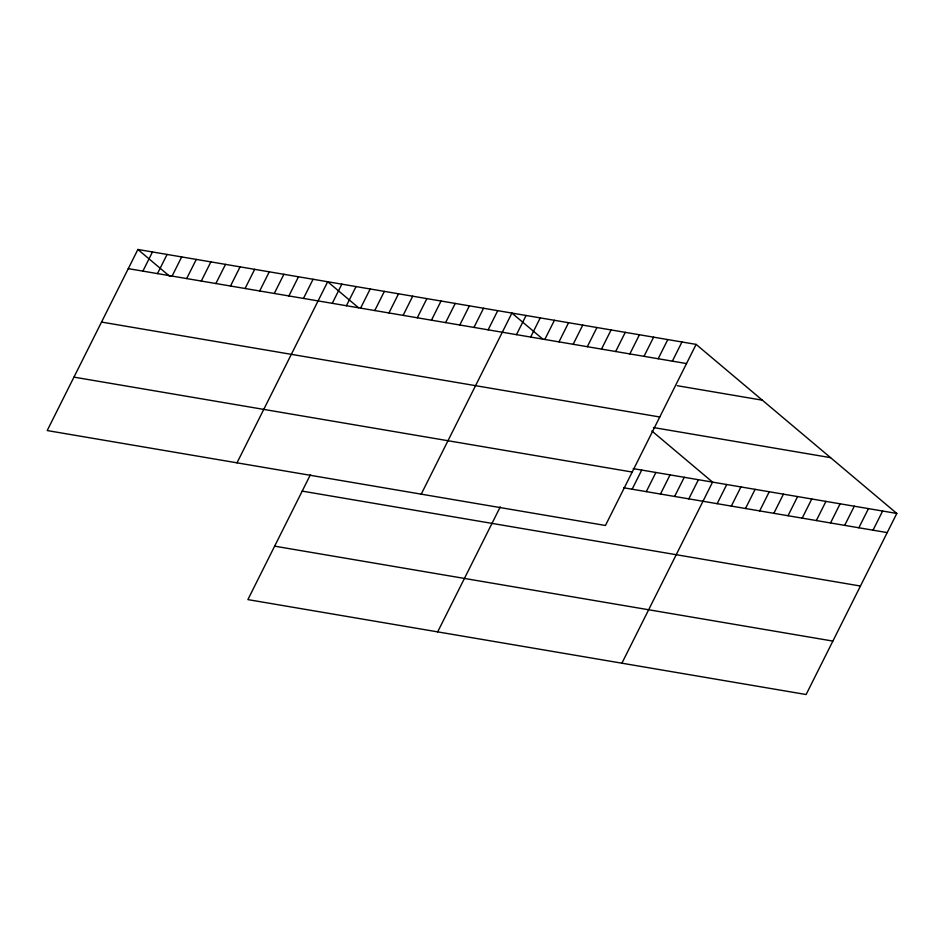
<?xml version="1.0" encoding="UTF-8"?>
<svg xmlns="http://www.w3.org/2000/svg" width="944" height="944" viewBox="0 0 944 944"><rect width="100%" height="100%" fill="white"/><g stroke="black" fill="none" stroke-linecap="round" stroke-linejoin="round"><path stroke-width="1.42" d="M696.117 344.395L137.883 249.476L47.2 430.558L605.446 525.478L696.117 344.395L896.8 513.442L806.117 694.524L247.883 599.605L310.482 474.572M142.886 271.117L152.48 251.965M157.483 273.607L167.076 254.443M172.091 276.085L181.685 256.921M186.688 278.563L196.281 259.411M201.284 281.052L210.878 261.889M215.881 283.53L225.486 264.379M230.489 286.02L240.083 266.857M245.086 288.498L254.679 269.335M259.683 290.976L269.276 271.825M274.291 293.466L283.884 274.303M288.888 295.944L298.481 276.781M303.484 298.422L313.078 279.271M237.003 462.831L327.686 281.749L358.59 307.779M332.264 303.319L341.858 284.156M346.424 305.726L356.03 286.575M360.596 308.133L370.19 288.982M374.768 310.552L384.361 291.389M388.94 312.96L398.533 293.796M403.112 315.367L412.705 296.204M417.283 317.774L426.877 298.623M431.455 320.181L441.049 301.03M445.627 322.6L455.22 303.437M459.799 325.007L469.392 305.844M473.971 327.415L483.564 308.251M488.142 329.822L497.736 310.659M421.225 494.16L511.908 313.078L542.812 339.108M516.474 334.648L526.079 315.485M530.646 337.055L540.239 317.892M544.818 339.462L554.411 320.299M558.99 341.87L568.583 322.706M573.161 344.277L582.755 325.125M437.674 631.878L500.285 506.845M587.333 346.684L596.927 327.533M601.505 349.103L611.098 329.94M615.677 351.51L625.27 332.347M629.849 353.917L639.442 334.754M644.02 356.325L653.614 337.173M658.192 358.732L667.786 339.58M672.364 361.151L681.957 341.988M632.126 489.228L641.731 470.065M646.298 491.635L655.891 472.472M660.47 494.042L670.063 474.891M674.641 496.45L684.235 477.298M688.813 498.869L698.407 479.705M621.895 663.195L712.578 482.113L651.879 430.983M717.157 503.683L726.75 484.52M731.329 506.09L740.922 486.939M745.5 508.497L755.094 489.346M759.672 510.916L769.266 491.753M773.844 513.324L783.437 494.16M788.016 515.731L797.609 496.568M802.176 518.138L811.781 498.987M816.348 520.545L825.941 501.394M830.519 522.964L840.113 503.801M844.691 525.371L854.285 506.208M858.863 527.779L868.456 508.615M873.035 530.186L882.628 511.023M128.29 268.639L686.524 363.558M677.32 385.718L762.351 400.185M101.527 322.069L659.773 416.988M653.437 427.538L830.578 457.651M633.223 468.625L896.8 513.442M73.962 377.128L632.197 472.047M623.63 487.777L887.207 532.593M302.21 491.116L860.444 586.035M274.633 546.163L832.879 641.082M137.883 249.476L169.885 276.439"/></g></svg>
